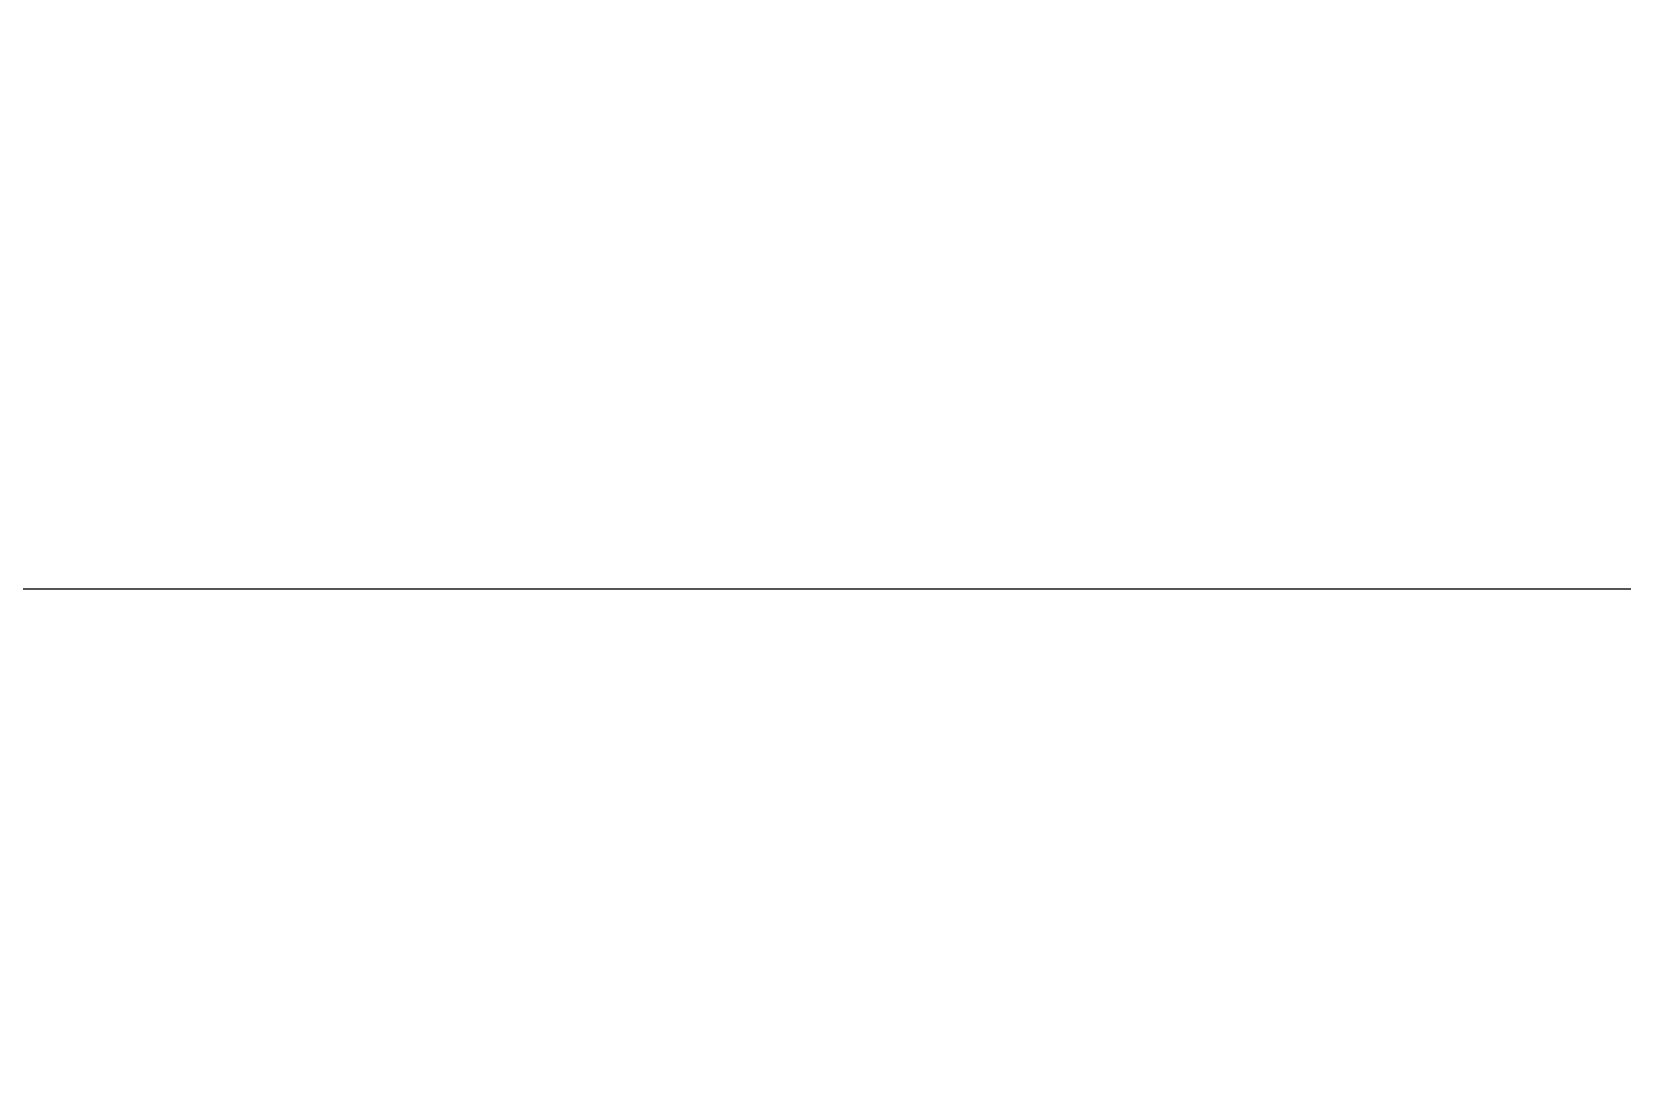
# Model space of a CAD drawing. Extents: x -160106 to 966792, y -663931 to 1550022.
# Drawn here: x -90681 to -81556, y -147420 to -141425 of the extents above; entities that cross this region are included whole.
import ezdxf
from ezdxf.xclip import XClip

# ---------------------------------------------------------------- set-up
doc = ezdxf.new("R2010")
doc.units = 0
doc.linetypes.add('ZN-DASH', pattern=[0.35, 0.25, -0.1])
for name, color, linetype in [('!ZN3-铝板幕墙-3', 3, 'Continuous'), ('!ZN5-钢材投影-40', 40, 'Continuous'), ('!ZN6-虚线-8', 8, 'ZN-DASH')]:
    doc.layers.add(name, color=color, linetype=linetype)

# ---------------------------------------------------------------- blocks, each defined once
blk = doc.blocks.new('20250825140909')
at = {"layer": '!ZN3-铝板幕墙-3'}
for p, q in [((-2118.5, 4975), (770.5, 14439)), ((-2096, 4971.6), (793.3, 14436.5)), ((-2093.5, 4971.3), (796.6, 14439))]:
    blk.add_line(p, q, dxfattribs=at)
at = {"layer": '!ZN5-钢材投影-40'}
for p, q in [((-1687.9, 6968), (597.2, 14453.5)), ((-1534.8, 6921.3), (767, 14461.7))]:
    blk.add_line(p, q, dxfattribs=at)
at = {"layer": '!ZN6-虚线-8', "ltscale": 30}
for p, q in [((-1682.1, 6966.3), (603.5, 14453.8)), ((-1540.6, 6923), (760.6, 14461.4))]:
    blk.add_line(p, q, dxfattribs=at)

msp = doc.modelspace()

# ---------------------------------------------------------------- linework, layer by layer
at = {"ltscale": 1000}
msp.add_lwpolyline([(-105505.72, -76270.86), (-9609.16, -76270.86), (-9609.16, -144623.69), (-105505.72, -144623.69)], close=True, dxfattribs=at)

# ---------------------------------------------------------------- next in the draw order: block references
ref = msp.add_blockref('20250825140909', (-87435.92, -152391.27), dxfattribs=at)
XClip(ref).set_block_clipping_path([(-554.0030963641, 13208.2964056533), (941.0511915192, 14591.7851517376)])

doc.saveas('drawing.dxf')
